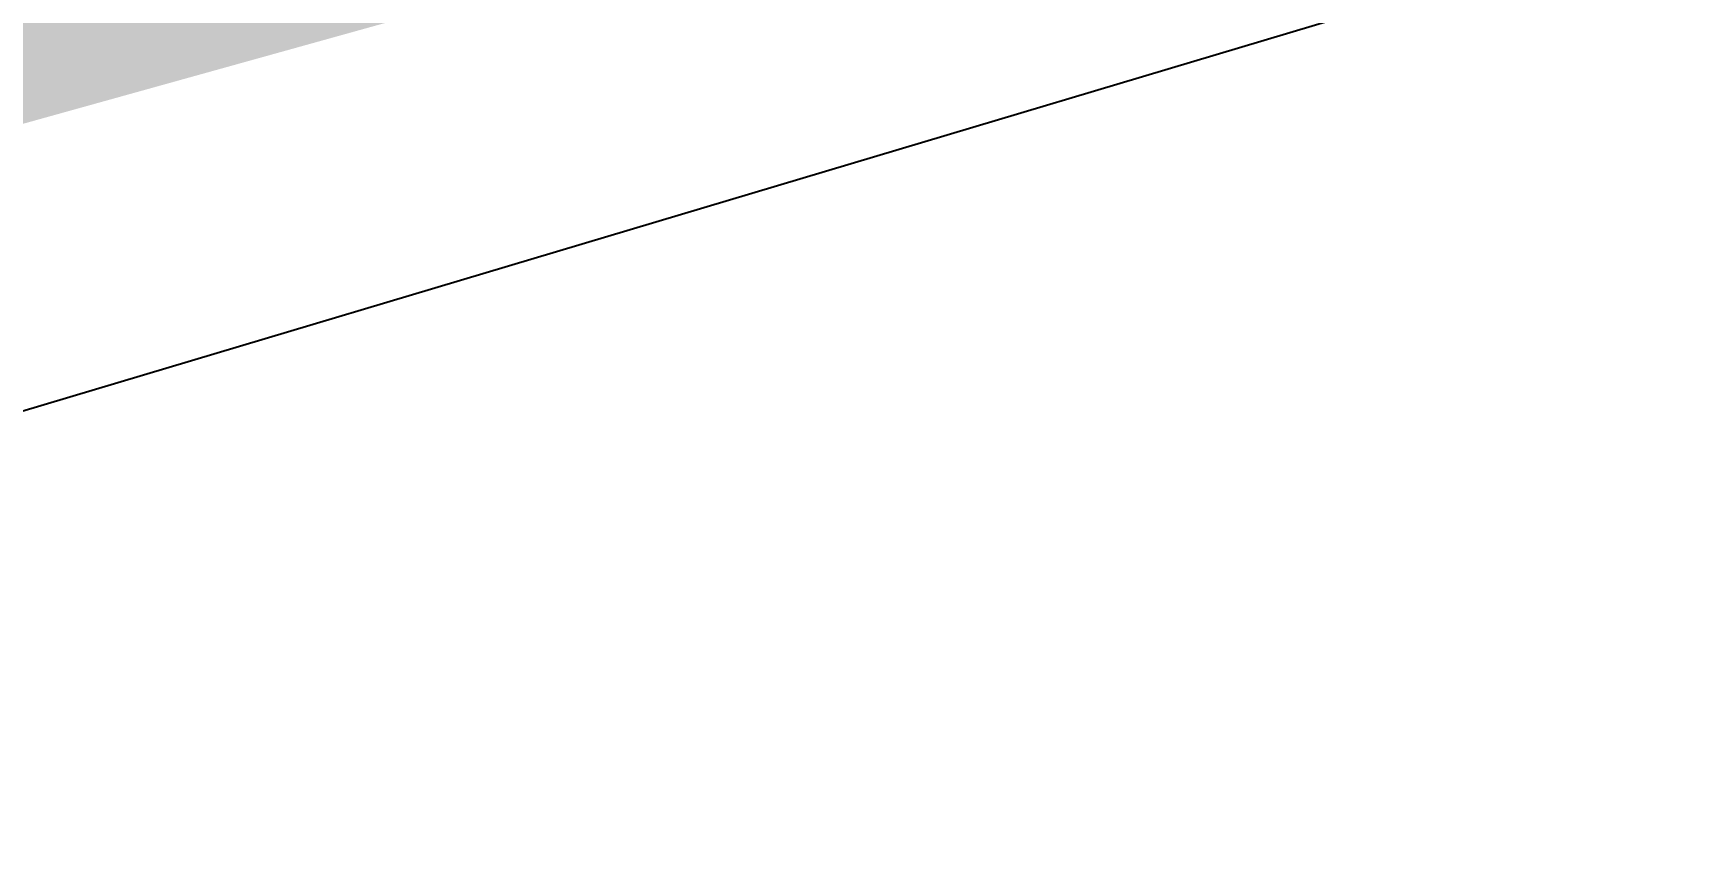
# Model space of a CAD drawing. Header units: inches. Extents: x 523 to 1492, y 69 to 539.
# Drawn here: x 938.22 to 968.49, y 200.93 to 215.58 of the extents above; entities that cross this region are included whole.
import ezdxf

# ---------------------------------------------------------------- set-up
doc = ezdxf.new("R2010")
doc.units = ezdxf.units.IN
doc.header["$MEASUREMENT"] = 0
doc.styles.get("Standard").update_dxf_attribs({"font": 'arial.ttf'})
doc.dimstyles.new('ISO-25', dxfattribs={"dimtxt": 2.5, "dimasz": 2.5, "dimexe": 1.25, "dimexo": 0, "dimtad": 1, "dimdec": 0, "dimtxsty": 'Standard', "dimcen": 2.5, "dimadec": 0, "dimazin": 0, "dimtfac": 1, "dimtdec": 0, "dimtmove": 0, "dimatfit": 3, "dimfxl": 0, "dimarcsym": 0})

# ---------------------------------------------------------------- blocks, each defined once
blk = doc.blocks.new('*D122')
at = {"color": 0, "linetype": 'ByBlock', "lineweight": -2}
for p, q in [((1003.97128941192, 236.114269237134), (1006.439918497149, 227.8518013592758)), ((927.2971648773761, 205.5104265940099), (1004.35741140767, 228.5341973017235)), ((923.4617086430333, 212.0599194152933), (925.930337728263, 203.7974515374351))]:
    blk.add_line(p, q, dxfattribs=at)
at = {"color": 0, "linetype": 'ByBlock'}
for points in [[(1004.271529814826, 228.8216418216061), (1004.443293000514, 228.2467527818408), (1006.082078526966, 229.049486858787)], [(927.2112832845321, 205.7978711138925), (927.3830464702199, 205.2229820741272), (925.57249775808, 204.9951370369463)]]:
    blk.add_solid(points, dxfattribs=at)
at = {"layer": 'Defpoints', "color": 0, "linetype": 'ByBlock'}
for p in [(1003.97128941192, 236.114269237134), (1006.082078526966, 229.049486858787), (923.4617086430333, 212.0599194152933)]:
    blk.add_point(p, dxfattribs=at)
at = {"color": 0, "linetype": 'ByBlock', "lineweight": 15, "insert": (965.3852752287399, 218.5017231415466), "char_height": 1.8, "attachment_point": 5, "rotation": 16.63489571946758}
blk.add_mtext('8000', dxfattribs=at)

msp = doc.modelspace()

# ---------------------------------------------------------------- hatches: boundary and pattern name
h = msp.add_hatch()
h.set_pattern_fill('ANSI38', color=256, scale=5, style=0)
h.set_pattern_definition([(45, (0, 0), (-0.4419417382415922, 0.4419417382415922), []), (135, (0, 0), (-1.325825214724776, 0.4419417382415923), [1.5625, -0.9375])])
h.paths.add_polyline_path([(1072.523597287134, 256.7591218576554), (948.7675056295125, 218.9996734618421), (931.022579800974, 214.0588982420077), (913.6942247562154, 209.4540797822583), (912.6652916228086, 207.8855167846941), (911.8061354862325, 205.1425732925254), (912.2343025495688, 196.0753797545793), (911.2254463834323, 195.8860913642212), (910.6858234282064, 194.1251287634394), (910.3926775777107, 194.0851291849946), (909.5743005038853, 195.5706591625126), (878.0751617892712, 195.5706597187606), (877.9137595179607, 193.7253568338139), (876.8969848588822, 191.7974725887489), (876.6056980801527, 191.8231858281779), (876.1672394350542, 193.1950910061896), (874.5608751478126, 192.9118456415063), (876.3418081524062, 213.2733303192372), (896.1662547791793, 219.3342718960193), (897.2906417733329, 218.7071299214749), (898.8663341782176, 218.9849670057674), (909.1660023027455, 219.6663861001471), (910.6829694470171, 219.6663861001452), (913.7570016632656, 217.7265992376761), (927.3196885933498, 221.4285572709414), (931.4470252576539, 222.5551207018498), (945.4159840289835, 226.3442579590037), (960.4023033705744, 230.8457199692675), (1003.648164278902, 244.0673064949697), (1003.223071782082, 244.9376051388845), (1003.132379120009, 246.8167643141537), (1002.140171635957, 249.2821401497404), (1002.044763048534, 251.9426315961518), (1043.165867554943, 264.5146148992344), (1043.953847968063, 261.2950049155243), (1045.694461514158, 259.0540096274653), (1045.500565617261, 256.8781616287361), (1063.670355980555, 262.4332240184817), (1063.83616332876, 264.0622346676628), (1065.184011260782, 265.1355142259945), (1065.849063586953, 267.4432681444814), (1068.520212996396, 269.8438241915259)], flags=16)
h.paths.add_polyline_path([(1073.108866626222, 254.8466724781014), (949.3276505380882, 217.0795583211551), (931.5476535216517, 212.1290181207414), (914.9470374222989, 207.7175882267865), (914.4905223290763, 207.0216511830569), (913.8298963710336, 204.9125355110297), (914.3141944121896, 194.4307237756275), (912.7832423450118, 194.1434762350574), (912.2343025495688, 192.3521097994852), (909.3031736017659, 191.9179344324339), (908.3926890940548, 193.5706591625126), (879.907864207561, 193.5706591625126), (878.955329926876, 191.4130130718187), (878.0457046610029, 189.6882924535162), (875.1053930748104, 189.9478474396418), (874.7940227154489, 190.9221026243958), (872.3413789664218, 190.4896353573823), (874.4669617303554, 214.7915157579651), (896.396345572483, 221.4960012240293), (897.6437485943294, 220.8002454048664), (898.6259646563592, 220.9734365974962), (909.0999152151687, 221.6663861001472), (911.2612399744938, 221.6663861001446), (914.0797295089968, 219.8878526995714), (926.7930508129072, 223.357974967608), (930.9219122487298, 224.4849545874472), (944.8664164828168, 228.2674584512545), (959.8222539557144, 232.759764579357), (1001.197964831498, 245.4095888611825), (1001.150976285393, 246.383195275727), (1000.154010346663, 248.8603946254148), (999.9909950580744, 253.4061152218451), (1044.102829904532, 266.8924565498371), (1046.52664907686, 262.6921204293185), (1047.616978243427, 259.6165974161577), (1061.815161315943, 263.9574176024046), (1061.93169693022, 265.102347297753), (1063.438936882246, 266.3025493321047), (1064.085964978233, 268.5477585662151), (1067.874910160152, 271.9528751936202)])

# ---------------------------------------------------------------- dimensions: what is measured, and where the dimension line sits
at = {"color": 7, "linetype": 'ByBlock', "lineweight": 15}
dim = msp.add_aligned_dim(p1=(923.4617086430333, 212.0599194152933), p2=(1003.97128941192, 236.1142692371341), distance=-7.373369700591488, text='8000', dimstyle='ISO-25', override={"dimtxt": 1.8, "dimasz": 1.8, "dimlfac": 100, "dimrnd": 0.05, "dimtmove": 1, "dimfxl": 1.25}, dxfattribs=at)
dim.commit()
dim.dimension.update_dxf_attribs({"geometry": '*D122', "text_midpoint": (965.3852752287399, 218.5017231415466)})

doc.saveas('drawing.dxf')
